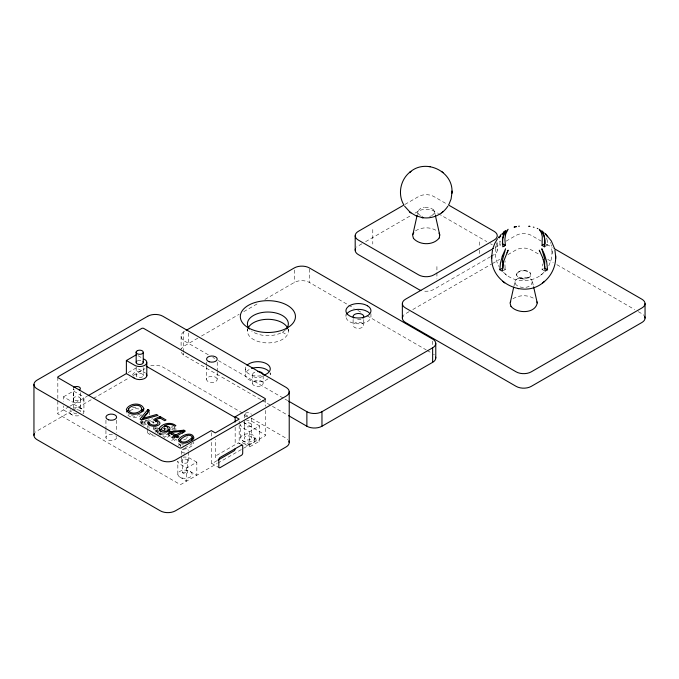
<?xml version="1.0" encoding="UTF-8"?>
<svg xmlns="http://www.w3.org/2000/svg" width="679" height="679" viewBox="0 0 679 679"><rect width="100%" height="100%" fill="white"/><g stroke="black" fill="none" stroke-linecap="round" stroke-linejoin="round"><path stroke-width="0.51" stroke-dasharray="3.4 2.55" d="M548.785 265.769L551.136 259.913L552.129 252.554M552.129 252.121L551.136 244.763M158.105 430.876L157.893 433.754M499.948 242.403L499.854 245.102L502.85 246.833M160.057 433.092L159.268 434.747M504.972 262.383L505.125 260.889M522.151 278.857C525.512 279.697 532.99 277.422 530.095 272.933M516.965 273.416L516.634 275.462M420.445 215.506C414.861 212.917 419.978 207.053 424.299 207.409M514.928 281.793L515.242 283.678M544.286 270.751L542.037 269.461L542.521 263.919M417.339 214.335L418.018 211.313M513.867 286.436L515.098 281.165M497.028 242.411C494.074 250.279 494.855 259.429 499.124 266.669M180.249 446.57L180.775 445.008M192.267 442.903L190.986 444.592L185.342 447.622M515.132 281.081L515.904 279.884M158.996 434.382L159.871 432.922M160.77 435.188L161.008 433.966L162.281 432.846M178.535 445.458L179.74 443.879M170.14 435.247L167.552 437.293L164.479 437.938M141.368 420.657L140.061 422.253L141.461 423.068L146.35 421.744M140.714 424.103L143.32 420.904M146.214 420.055L142.42 424.341L142.42 421.701L152.682 418.739M517.118 273.17L520.038 271.252L524.205 270.683M157.893 429.603L155.61 430.91L152.648 430.783M543.964 272.313C534.288 282.557 516.88 283.627 506.042 274.63M516.099 279.655L518.722 278.059M540.569 275.258L541.358 274.63M541.469 274.537L542.3 273.875M182.481 459.708L181.913 460.133A3.556 2.054 0 0 0 182.923 462.84A3.556 2.054 0 0 0 187.693 462.501A3.556 2.054 0 0 0 187.514 459.725L186.784 459.394A3.556 2.054 0 0 0 182.481 459.708L182.464 472.788L184.977 474.239L187.497 472.788L187.497 459.717M182.464 472.788L182.481 472.779A3.556 2.054 0 0 1 186.784 472.465L187.497 472.788M169.266 433.491C166.355 435.765 160.804 435.91 158.979 432.277L158.979 434.153M142.055 414.733C137.735 418.34 128.289 418.841 126.336 412.628M415.497 230.902C421.625 226.905 430.197 226.837 436.47 230.563M512.968 298.794C519.418 294.601 528.686 294.669 534.933 299.193M129.927 410.676L134.629 408.571L139.144 408.962M140.349 414.012L134.45 416.295L130.105 415.268M63.486 396.833L73.553 391.028L81.853 395.815A7.113 4.108 0 0 1 81.853 401.628A7.113 4.108 0 0 1 71.787 401.628L63.486 396.833L63.486 401.858M183.619 351.96L183.619 331.836L186.139 330.384M404.964 204.421L418.688 196.494A10.669 6.162 0 0 1 433.779 196.494L447.495 204.421M68.978 406.738L57.995 413.078A1.893 1.095 0 0 0 57.995 413.986L179.663 484.237A1.893 1.095 0 0 0 181.242 484.237L216.847 463.681M69.886 406.212L87.209 396.205M128.195 372.542L136.394 367.814L143.889 372.143M71.83 410.897L37.073 430.961A10.669 6.162 0 0 0 35.376 432.243M72.746 410.371L129.46 377.626M133.118 375.512L145.009 368.646M197.835 338.15L183.619 346.358A12.578 7.265 0 0 0 181.395 349.167M201.51 336.029L239.178 314.284M243.769 311.627L258.47 303.14M264.903 299.431L294.296 282.456A10.669 6.162 0 0 1 309.395 282.456L347.733 304.599M361.975 243.761L358.317 245.874A10.669 6.162 0 0 0 356.619 247.148M365.633 241.648L411.364 215.243M415.022 213.13L418.688 211.025A10.669 6.162 0 0 1 433.779 211.025L437.437 213.13M155.483 436.224L151.035 435.502L147.47 432.761L148.811 431.988L151.171 434.28L154.15 435.197M171.397 427.541L174.698 429.332L175.895 428.644L174.562 427.694M168.604 433.329L168.604 435.324L169.818 434.619M495.118 247.496L500.61 244.321M506.093 241.155L516.159 235.35A10.669 6.162 0 0 1 531.25 235.35L541.307 241.155M174.545 438.753L171.736 440.374L173.069 441.138L175.878 439.517L177.686 440.569M490.484 256.704L433.779 289.441A10.669 6.162 0 0 1 423.467 291.036M491.401 256.17L494.142 254.591A10.669 6.162 0 0 0 495.067 246.477M409.14 311.653L405.482 313.766A10.669 6.162 0 0 0 403.784 315.039M412.798 309.539L491.46 264.123M492.377 263.596L499.693 259.378M507.926 254.625L516.159 249.872A10.669 6.162 0 0 1 531.25 249.872L539.482 254.625M503.122 270.751L505.363 269.461L505.125 268.163M544.55 246.833L547.546 245.102L547.299 241.037M177.839 474.214L177.839 461.143A7.146 4.125 0 0 0 179.893 464.063L186.717 468.009L196.825 462.17L196.825 475.241L188.592 470.683A7.146 4.125 0 0 0 179.96 471.302L178.815 472.151A7.146 4.125 0 0 0 180.843 477.6A7.146 4.125 0 0 0 190.426 476.913A7.146 4.125 0 0 0 190.069 471.345M240.739 437.599L240.739 424.528A7.146 4.125 0 0 0 242.42 427.532L249.617 431.691L259.624 425.911L259.624 441.138L249.617 446.909L242.42 442.759L243.803 443.48A7.146 4.125 0 0 0 252.495 443.226A7.146 4.125 0 0 0 254.319 438.311L253.547 437.624L259.624 441.138M216.974 460.701L212.527 463.273A1.782 1.027 -60 0 1 211.262 462.552L211.262 441.087M217.764 463.154L265.175 435.774A1.893 1.095 0 0 0 265.175 434.866L243.218 422.177M542.063 269.444L543.336 268.757M431.819 215.616L433.966 213.809L434.467 211.441M183.602 439.95L188.1 438.074M158.105 432.956L153.768 429.459L159.064 426.862M155.873 425.64L155.873 429.79L158.266 428.627M158.555 431.089L155.483 432.073M165.557 428.262L164.225 428.907L164.225 431.725M431.326 215.863L429.646 216.44M518.748 278.05C522.915 276.54 528.211 276.769 531.555 279.926M142.42 424.341L145.909 423.238M150.746 421.914L152.682 421.379M147.326 421.472L153.191 419.885M143.413 425.181L146.35 424.383M152.215 422.788L154.175 422.262M165.735 433.822L162.985 433.932L161.11 432.939M132.549 407.773L137.158 407.324M186.623 437.234L187.93 436.979M183.305 449.04C187.192 448.607 193.821 446.706 193.855 442.097M424.927 207.324L430.002 207.782L433.312 209.565M523.925 270.683L524.358 270.692M183.474 444.957L181.853 444.737M524.375 270.692L527.719 271.379L530.087 272.924M166.593 429.026L164.326 428.958L164.326 431.776M522.134 278.848L518.968 277.923L517.025 276.311M162.985 436.75C165.6 437.921 171.116 434.221 166.516 432.735M422.728 216.414L421.812 216.126M171.711 426.565L173.162 427.015M171.711 429.383L174.562 430.511M155.873 429.79L157.986 430.783M180.996 445.594L179.112 444.499L178.407 443.175L178.407 445.186M242.42 440.603L243.803 441.325A7.146 4.125 0 0 0 252.495 441.078A7.146 4.125 0 0 0 254.319 436.164L253.309 435.264A7.146 4.125 0 0 0 243.235 434.789L241.987 435.587A7.146 4.125 0 0 0 242.42 440.603L249.617 444.762M504.081 268.765L505.337 269.444M546.799 244.321L552.282 247.496M547.715 259.378L553.198 262.544M556.856 264.657L634.61 309.539M638.268 311.653L641.927 313.766A10.669 6.162 0 0 1 644.235 315.769M438.354 213.664L486.826 241.648M490.484 243.761L492.317 244.822M348.65 305.126L354.124 308.283M357.782 310.396L361.432 312.501M366.906 315.667L426.251 349.923M427.167 350.457L430.817 352.562M282.354 332.192L287.378 335.103M208.275 354.777L183.619 340.544A12.578 7.265 0 0 1 183.619 331.836M212.841 357.417L214.666 358.47M218.315 360.574L284.051 398.531M284.968 399.057L287.701 400.635M181.395 352.257A12.578 7.265 0 0 0 183.619 355.066L261.228 399.872M262.136 400.398L287.701 415.158M247.75 416.083L162.841 367.067A10.669 6.162 0 0 0 148.803 366.533M251.408 418.196L286.097 438.227A10.669 6.162 0 0 1 287.794 439.5M138.058 355.703L141.393 357.629M259.624 425.911L253.309 422.194A7.146 4.125 0 0 0 246.579 420.802M238.821 442.997L242.344 445.034M162.553 427.931L165.158 429.434M168.604 435.324L170.302 436.3M211.636 463.367L219.181 467.721M196.825 462.17L188.592 457.612A7.146 4.125 0 0 0 183.177 457.179M82.982 413.851A7.113 4.108 0 0 0 81.853 408.885L73.553 404.098L73.553 391.028M71.787 414.699L63.486 409.904L63.486 405.881M179.893 477.133L186.717 481.08L186.717 468.009M546.332 244.355L547.546 245.102M503.445 272.313L505.931 274.537M505.1 273.875L506.831 275.258M433.38 209.633L434.433 211.322M128.645 414.054L129.239 414.674M157.604 427.957L157.944 428.381M531.996 280.512L531.564 279.943M149.125 428.407L148.811 425.903M515.251 283.695C518.722 289.483 533.762 288.719 532.005 280.529M550.372 242.411L550.694 243.388M546.663 238.032L547.282 240.875M532.489 281.777L533.388 285.791M434.509 211.61L435.197 214.657M505.125 268.146L504.887 263.919M552.129 251.094L552.129 253.581M497.274 242.972L497.274 250.228M479.68 241.877L479.68 246.027M479.68 250.178L479.68 254.328M436.92 266.567L436.92 271.753M436.92 272.797L436.92 279.018M432.642 341.172L432.642 346.358M372.779 229.536L372.779 244.058M370.946 313.842L370.946 316.753A12.511 7.223 0 0 1 356.526 323.722A12.511 7.223 0 0 1 346.434 314.555M363.774 319.563L363.774 325.368M353.105 319.419L353.105 325.224M345.934 314.479L345.934 316.414M309.395 268.969L309.395 282.456M294.296 270.013L294.296 282.456M288.337 329.035L288.337 331.106M270.276 372.737L270.276 374.672A12.451 7.189 0 0 0 269.852 372.813M265.353 399.014L265.353 406.271M265.353 410.422L265.353 435.315M263.163 375.64L263.163 383.389A5.339 3.081 0 0 1 255.16 386.054A5.339 3.081 0 0 1 255.16 380.715A5.339 3.081 0 0 1 263.163 383.389M254.99 438.269L254.99 440.416M252.486 374.672L252.486 383.389M251.408 417.916L251.408 438.099M249.617 431.691L249.617 446.909M247.436 329.035L247.436 331.106M245.374 368.867L245.374 374.672M244.321 414.529L244.321 437.768M239.186 421.184L239.186 424.273M239.186 425.3L239.186 443.811A1.782 1.027 -60 0 0 237.93 443.09L216.55 455.431A1.782 1.027 -60 0 0 215.294 457.612L215.294 439.092M235.163 427.295L235.163 445.118M217.229 362.128L217.229 371.277M217.229 372.296L217.229 379.408A5.339 3.081 0 0 1 209.225 382.073A5.339 3.081 0 0 1 209.225 376.743A5.339 3.081 0 0 1 217.229 379.408M211.262 432.693L211.262 440.043M206.56 362.128L206.56 365.175M206.56 366.193L206.56 379.408M188.652 333.075L188.652 343.447M188.541 452.036L188.541 461.185M183.619 352.995L183.619 355.066M181.42 450.992L181.42 455.057M181.42 456.076L181.42 461.151M181.106 336.19L181.106 348.641M180.173 444.074L180.173 446.086M175.895 428.644L175.895 431.462M174.698 427.337L174.698 429.332M164.742 426.522L164.742 429.637M160.745 432.701L160.745 434.585M154.031 425.988L154.031 430.147M153.768 421.438L153.768 423.373M153.768 427.388L153.768 429.459M149.397 411.432L149.397 416.185M147.47 425.708L147.47 427.643M147.47 428.61L147.47 432.761M143.244 367.653L143.244 375.699M141.461 420.955L141.461 425.708M136.165 367.229L136.165 375.275M116.618 420.216L116.618 432.413M105.941 420.216L105.941 429.366M105.941 430.384L105.941 437.497M83.933 398.726L83.933 411.797M80.377 392.623L80.377 411.797M73.264 407.773L73.264 388.558A3.556 2.054 0 0 0 76.82 390.612M57.825 377.227L57.825 413.536M76.82 409.743A3.556 2.054 0 0 1 80.258 412.323M76.82 413.851A3.556 2.054 0 0 1 73.264 411.797M184.951 453.054A3.556 2.054 0 0 1 181.913 449.965L182.481 449.54A3.556 2.054 0 0 1 186.784 449.235L187.514 449.557A3.556 2.054 0 0 1 188.423 450.483M247.58 416.745A3.556 2.054 0 0 1 245.84 416.388L245.153 416.032A3.556 2.054 0 0 1 244.941 413.528L245.56 413.129A3.556 2.054 0 0 1 251.366 414.326M137.464 360.821A3.556 2.054 0 0 1 141.792 360.753M132.592 375.063A7.146 4.125 0 0 1 137.659 371.532A7.146 4.125 0 0 1 145.247 372.881M73.264 408.232A7.113 4.108 0 0 1 81.853 408.885M78.662 415.76A7.113 4.108 0 0 1 71.176 414.292A7.113 4.108 0 0 1 70.658 409.743M116.618 437.497A5.339 3.081 0 0 1 110.354 440.535A5.339 3.081 0 0 1 106.264 436.444A5.339 3.081 0 0 1 113.945 434.832M115.897 435.96A5.339 3.081 0 0 1 116.432 436.699M285.604 329.748A20.455 11.806 0 0 1 251.663 331.038M288.032 329.052A20.455 11.806 0 0 1 267 342.903A20.455 11.806 0 0 1 248.132 328.05M262.45 376.217A5.339 3.081 0 0 1 253.59 376.548A5.339 3.081 0 0 1 256.441 371.702M360.999 319.283A5.339 3.081 0 0 1 355.669 319.215M261.05 375.81A12.451 7.189 0 0 1 245.798 367.008M268.027 378.797A12.451 7.189 0 0 1 248.65 379.527A12.451 7.189 0 0 1 251.603 368.451M433.567 354.226A10.669 6.162 0 0 1 434.339 354.896M245.56 423.297L244.941 423.696A3.556 2.054 0 0 0 245.153 426.191L245.84 426.556A3.556 2.054 0 0 0 250.602 426.174A3.556 2.054 0 0 0 250.364 423.399A3.556 2.054 0 0 0 245.56 423.297M245.56 436.368L244.941 436.767A3.556 2.054 0 0 0 245.153 439.262L245.84 439.627A3.556 2.054 0 0 0 250.602 439.245A3.556 2.054 0 0 0 250.364 436.47A3.556 2.054 0 0 0 245.56 436.368M142.582 376.692L141.945 377.083A3.556 2.054 0 0 1 136.25 375.988A3.556 2.054 0 0 1 140.375 373.467A3.556 2.054 0 0 1 142.582 376.692M362.297 323.17L361.211 322.669A5.339 3.081 0 0 0 353.139 324.961A5.339 3.081 0 0 0 360.15 328.22A5.339 3.081 0 0 0 362.297 323.17M75.038 400.5A3.556 2.054 0 0 0 80.377 398.726A3.556 2.054 0 0 0 75.038 396.943A3.556 2.054 0 0 0 75.038 400.5M519.953 278.05A7.113 4.108 0 0 0 530.808 274.681A7.113 4.108 0 0 0 520.343 270.938A7.113 4.108 0 0 0 519.953 278.05"/><path stroke-width="1.02" d="M448.963 204.32L451.094 199.006L451.993 192.335M451.993 191.945C452.952 171.261 425.699 158.351 410.226 171.94M543.565 282.209C524.366 299.074 490.527 283.05 491.715 257.366M491.715 256.891L492.47 250.186M542.674 282.914C550.694 277.057 555.719 267.305 555.685 257.366M555.685 256.891L554.93 250.186M507.077 252.834L508.113 250.195L503.699 261.271L502.375 271.184L499.854 269.733L502.85 268.01L502.604 259.429L505.6 248.743L502.316 256.161M502.367 262.467L502.452 260.965M544.796 245.238L544.499 237.964M544.516 246.808L542.063 245.391L542.283 236.538L541.333 232.829L539.287 229.29L542.572 232.905L544.465 237.837M544.558 246.783L544.796 245.246M417.11 215.345L412.662 235.418L413.426 238.321M513.638 287.429L510.133 303.309L510.897 306.212M505.694 233.949L504.887 239.288L505.354 245.331M492.844 248.607L494.779 243.422L497.52 238.719M502.307 256.17L500.389 263.435L499.854 269.733M505.677 233.992L508.113 229.29L504.828 232.914L502.901 237.964L502.375 243.651L505.363 245.382L504.064 246.087M192.089 440.399L191.877 438.948M128.306 412.747L128.569 412.068M412.832 234.433L413.8 232.549M439.271 237.896L439.754 235.019L435.426 215.676M510.302 302.325L510.684 301.366M160.745 431.768L161.008 431.148M500.406 236.665L500.754 235.893M499.124 237.998L499.846 236.827M439.245 237.939C433.474 245.645 419.588 245.408 413.452 238.363M502.452 234.153L505.6 230.741L503.555 234.289L502.452 239.297L502.85 246.817L504.056 246.087M447.851 206.195C442.615 214.428 432.438 219.105 422.779 217.687M126.608 411.729L128.212 409.963M159.293 430.834L160.719 429.366C168.112 419.554 172.627 436.444 160.77 429.383M498.411 237.506L499.15 236.598M502.409 233.474L501.823 234.196M147.895 409.505L140.061 419.087L141.461 419.902L158.08 415.387L156.552 414.504L142.42 418.536L149.397 410.379L147.895 409.505L147.895 412.671L142.021 419.86M178.976 441.664L180.809 440.009M500.109 235.494L500.907 234.654M410.948 171.371C400.78 178.56 397.41 193.456 403.504 204.32M503.623 232.269L503.198 232.659M409.378 172.619L410.124 172.025M441.52 212.909L443.081 211.661M543.692 282.099L544.626 281.361M546.663 261.636L547.546 269.733L545.033 271.184L544.948 268.57M88.126 395.679L126.379 373.594L126.379 360.524L136.394 354.744M186.139 330.384L294.296 267.933A10.669 6.162 0 0 1 309.395 267.933L432.642 339.093A10.669 6.162 0 0 1 432.642 347.809L432.642 362.331L321.965 426.225A10.669 6.162 0 0 1 306.874 426.225L288.617 415.684M404.047 204.948L358.317 231.352A10.669 6.162 0 0 0 358.317 240.069L418.688 274.919A10.669 6.162 0 0 0 433.779 274.919L494.142 240.069A10.669 6.162 0 0 0 494.142 231.352L448.412 204.948M155.873 419.826L159.854 417.891L164.742 420.708L166.024 419.97L159.947 416.465L153.768 419.503L154.031 420.182C164.657 423.815 150.84 428.186 148.811 422.032L147.47 422.796C150.203 429.79 167.671 424.63 155.873 419.826L155.873 421.761M177.134 437.794L177.134 435.799L185.35 431.055L183.882 430.206L169.818 431.632L168.604 432.328L174.545 435.757L174.545 437.751M493.285 248.548L405.482 299.244A10.669 6.162 0 0 0 405.482 307.96L516.159 371.854A10.669 6.162 0 0 0 531.25 371.854L641.927 307.96A10.669 6.162 0 0 0 641.927 299.244L554.115 248.548M174.545 435.757L171.736 437.378L173.069 438.15L175.878 436.529L177.686 437.573L178.95 436.843L177.134 435.799M171.252 432.404L175.81 435.027L182.651 431.173L171.252 432.404L171.252 434.399M235.163 416.804L265.175 399.464A1.893 1.095 0 0 0 265.175 398.556L143.532 328.322A1.893 1.095 0 0 0 141.936 328.313L58.004 376.76A1.893 1.095 0 0 0 57.995 377.685L179.663 447.928A1.893 1.095 0 0 0 181.242 447.928L211.262 430.596L215.294 432.922L239.186 419.13L235.163 416.804L235.163 422.049M542.037 245.382L545.033 243.651L545.033 240.739L544.244 235.452L541.808 230.741L544.38 233.296M217.866 460.192L233.907 450.932A1.782 1.027 -60 0 0 235.163 448.751M288.617 401.162L306.874 411.703A10.669 6.162 0 0 0 321.965 411.703L432.642 347.809M519.393 226.175L518.603 226.26M429.391 166.559L430.274 166.686M422.185 217.594L415.777 215.718L410.226 212.349M518.23 288.66L518.68 288.728M534.025 227.304L533.304 227.109M537.233 228.373L537.878 228.645M547.546 269.733L544.55 268.01L544.796 259.437L541.808 248.743L544.405 254.319L546.62 261.491M146.274 366.21L234.985 417.424M126.379 360.524L134.162 365.022A7.146 4.125 0 0 0 144.211 365.616L145.493 364.835A7.146 4.125 0 0 0 143.889 359.072M126.379 373.594L134.162 378.093M168.672 429.807L169.894 430.8M141.453 408.733L143.812 411.177M192.513 437.836L193.855 439.075M502.783 281.361L503.716 282.099M503.835 282.209L504.726 282.914M404.608 206.195L410.124 212.255M441.52 171.371L443.081 172.619M409.378 211.661L410.948 212.909M545.475 233.669L551.348 241.003L554.565 248.607M545.526 234.085L547.563 236.827M510.922 306.254C516.855 313.783 535.4 313.944 537.225 302.91L533.618 286.793M439.033 233.101L439.754 235.019M141.639 410.676L141.953 411.966M539.712 251.205L539.287 250.195L542.436 257.231M542.58 257.621L543.183 259.446M543.2 259.514L544.762 266.652M536.953 301.892L537.225 302.91M500.084 241.826L499.982 241.368M544.779 266.83L544.94 268.383M645.05 303.598L645.05 318.12M555.685 255.728L555.685 258.529M491.715 255.728L491.715 258.529M451.993 191.011L451.993 193.269M435.774 343.447L435.774 357.977M402.35 303.598L402.35 318.12M355.193 235.706L355.193 250.228M321.965 411.703L321.965 426.225M306.874 411.703L306.874 426.225M289.22 391.749L289.22 442.581M183.882 430.206L183.882 432.2M182.583 431.14L182.651 433.168M175.81 435.027L175.81 437.021M169.818 431.632L169.818 433.626M159.947 416.465L159.947 418.4M148.811 422.032L148.811 424.935M146.808 362.841L146.808 375.911M143.244 352.46L143.244 362.628M136.165 352.036L136.165 362.204M33.95 384.492L33.95 435.315M73.739 387.531A3.556 2.054 0 0 1 78.985 386.928A3.556 2.054 0 0 1 79.333 390.009M142.946 361.576A3.556 2.054 0 0 1 142.582 363.621L141.945 364.012A3.556 2.054 0 0 1 137.26 363.91A3.556 2.054 0 0 1 136.819 361.211M146.223 373.806A7.146 4.125 0 0 1 145.493 377.906L144.211 378.687A7.146 4.125 0 0 1 133.177 377.176M288.864 440.985A10.669 6.162 0 0 1 286.097 446.935L175.42 510.837A10.669 6.162 0 0 1 160.329 510.837L37.073 439.678A10.669 6.162 0 0 1 34.315 433.728M355.55 248.633A10.669 6.162 0 0 0 358.317 254.591L418.688 289.441A10.669 6.162 0 0 0 420.895 290.425M644.685 316.533A10.669 6.162 0 0 1 641.927 322.483L531.25 386.376A10.669 6.162 0 0 1 516.159 386.376L405.482 322.483A10.669 6.162 0 0 1 403.165 315.769M249.541 329.069A20.455 11.806 0 0 1 267.891 312.034A20.455 11.806 0 0 1 286.232 329.069M248.132 328.05A20.455 11.806 0 0 1 267.891 319.3A20.455 11.806 0 0 1 287.641 328.05M257.825 371.591A5.339 3.081 0 0 1 263.163 374.672M363.002 318.188A5.339 3.081 0 0 0 362.297 314.453L361.211 313.953A5.339 3.081 0 0 0 354.752 314.36A5.339 3.081 0 0 0 353.759 318.061M247.046 365.268A12.451 7.189 0 0 1 266.626 363.783A12.451 7.189 0 0 1 264.055 375.088M346.782 313.961A12.511 7.223 0 0 1 364.946 310.413L367.492 311.593A12.511 7.223 0 0 1 369.418 313.121M251.603 368.451A12.451 7.189 0 0 1 268.604 371.082M435.68 357.171A10.669 6.162 0 0 1 432.642 362.331M158.996 428.576C159.378 433.839 171.066 433.092 169.894 427.812C168.655 425.224 160.931 426.65 166.83 424.791C169.478 423.9 172.661 424.341 174.698 426.344L175.895 425.648C170.981 421.472 162.281 423.323 158.996 428.576M178.535 439.652C180.224 446.442 191.274 442.275 193.914 437.717C192.259 430.885 181.191 435.112 178.535 439.652M143.897 408.902C141.257 415.319 128.696 416.541 126.336 409.462C128.993 403.054 141.588 401.764 143.897 408.902M180.342 439.763L180.249 440.756C183.771 444.202 190.052 440.374 192.267 437.089L192.199 436.605C188.728 433.1 183.05 437.064 180.342 439.763M128.569 408.902C128.552 415.098 139.144 413.723 141.699 409.471C141.724 403.309 131.098 404.642 128.569 408.902M504.005 231.929L504.82 231.284L504.005 231.929M137.464 350.661L136.819 351.043A3.556 2.054 0 0 0 137.26 353.742A3.556 2.054 0 0 0 141.945 353.844L142.582 353.453A3.556 2.054 0 0 0 142.149 350.754A3.556 2.054 0 0 0 137.464 350.661M147.75 316.236L37.073 380.13A10.669 6.162 0 0 0 37.073 388.846L160.329 460.006A10.669 6.162 0 0 0 175.42 460.006L286.097 396.112A10.669 6.162 0 0 0 286.097 387.395L162.841 316.236A10.669 6.162 0 0 0 147.75 316.236M241.452 445.118L220.072 457.468A1.782 1.027 -60 0 0 218.816 459.641L218.816 466.906A1.782 1.027 -60 0 0 220.072 467.636L241.452 455.286A1.782 1.027 -60 0 0 242.709 453.105L242.709 445.848A1.782 1.027 -60 0 0 241.452 445.118M515.064 226.879L514.207 227.075L515.064 226.879M515.717 226.735L516.481 226.591L515.717 226.735M423.068 217.721L421.82 217.543L423.068 217.721M529.807 226.404L528.916 226.277L529.807 226.404M367.492 305.788L364.946 304.608A12.511 7.223 0 0 0 346.001 309.98A12.511 7.223 0 0 0 362.45 317.619A12.511 7.223 0 0 0 367.492 305.788M108.615 419.834A5.339 3.081 0 0 0 116.618 417.169A5.339 3.081 0 0 0 108.615 414.496A5.339 3.081 0 0 0 108.615 419.834M209.225 361.746A5.339 3.081 0 0 0 217.229 359.072A5.339 3.081 0 0 0 209.225 356.407A5.339 3.081 0 0 0 209.225 361.746M248.395 327.838A27.567 15.914 0 0 0 294.516 320.7A27.567 15.914 0 0 0 260.753 301.213A27.567 15.914 0 0 0 248.395 327.838"/></g></svg>
